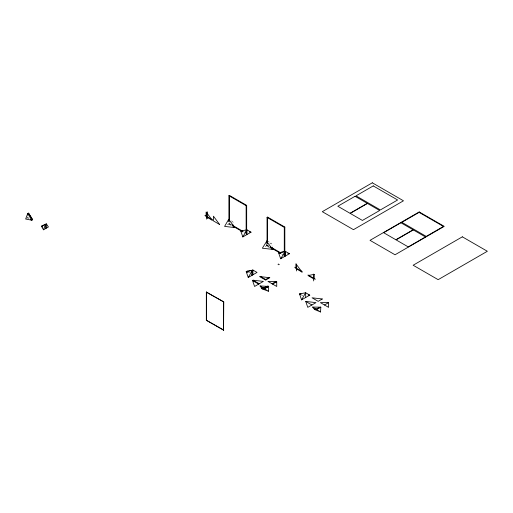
<?xml version="1.0" encoding="UTF-8"?>
<svg xmlns="http://www.w3.org/2000/svg" width="513" height="513" viewBox="0 0 513 513"><rect width="100%" height="100%" fill="white"/><g stroke="black" fill="none" stroke-linecap="round" stroke-linejoin="round"><path stroke-width="0.38" stroke-dasharray="2.56 1.92" d="M26.471 218.551L28.523 217.365M227.33 224.822L231.427 222.456M267.036 244.938L266.459 245.272L269.165 246.836M265.093 246.625L269.088 244.323M269.767 243.931L271.133 243.143L272.159 246.099M267.523 245.791L266.952 246.125L267.036 243.931M267.036 240.77L271.133 243.143M231.427 220.879L232.799 221.667L233.819 224.63M268.966 246.041L267.581 245.246L267.049 245.554L267.049 243.989M230.812 224.348L229.433 223.546L229.433 221.988M243.226 231.51L244.605 232.306M267.036 245.509L269.12 246.747M281.534 253.909L283.599 255.108M230.972 225.053L228.901 223.854L228.901 221.513M230.747 225.22L228.695 224.034L228.695 220.879M269.876 247.811L266.459 245.836L266.459 242.681M301.573 295.129L302.939 295.918M248.856 271.877L250.209 272.659M29.068 218.628L27.702 217.839L27.702 216.415"/><path stroke-width="0.77" d="M320.574 311.987L320.792 307.178L312.693 307.069L314.507 309.461L320.574 311.987L312.693 307.069M268.421 291.262L268.645 286.427L260.078 285.946L262.085 288.838L268.421 291.262L260.078 285.946M43.483 229.792L45.535 224.348L46.356 223.873L48.402 226.951L43.483 229.792L41.431 226.239L46.356 223.873L46.356 228.131M228.695 219.301L224.598 226.4L234.845 227.586L228.695 219.301L228.695 220.879M242.816 236.923L246.92 229.824L251.017 232.19L242.816 236.923L240.77 231.004L246.92 229.824L246.92 234.556M248.247 277.488L252.345 270.383L252.922 270.056L257.019 272.422L248.247 277.488L246.195 271.569L252.922 270.056L252.922 274.788L252.428 274.506L252.428 270.146L251.851 270.479L251.851 274.833L252.345 275.122L252.345 270.383L246.195 271.569L247.561 272.358M280.662 258.77L285.337 251.338L289.435 253.704L280.662 258.77L278.61 252.851L285.337 251.338L285.337 256.07L284.843 255.788L284.824 227.054L267.581 217.102L267.049 217.409L267.049 243.207M301.573 299.861L305.677 292.763L309.775 295.129L301.573 299.861L299.528 293.943L305.677 292.763L305.677 297.495M28.523 214.524L28.523 213.107L32.62 219.731L31.8 220.205L25.65 219.019L27.702 213.575L28.523 213.107L32.62 219.731L31.081 219.436M228.901 195.716L229.433 195.408L246.67 205.36L246.67 233.505L246.137 233.813L246.137 205.668L228.901 195.716L228.901 221.513M246.137 205.668L246.67 205.36M279.976 253.64L278.61 252.851L284.76 251.671L284.76 256.404L284.273 256.122L284.292 227.362L284.824 227.054M266.952 241.764L267.523 241.437L267.036 240.77L262.361 248.209L272.608 249.389L273.185 249.055L272.236 247.785M272.448 248.068L271.877 248.395L270.524 247.619M206.329 292.096L223.771 301.933L223.565 330.192L206.329 320.24L206.329 292.096L223.771 301.933M247.503 271.095L246.933 271.428L248.286 272.211M279.918 252.383L279.348 252.71L280.701 253.493M284.273 251.761L284.843 251.434M284.292 255.506L284.824 255.198M251.851 274.833L252.922 274.218M284.273 256.122L285.337 255.506M278.008 264.342L278.578 264.015M278.745 264.772L279.316 264.439M252.543 280.547L253.114 280.213L263.368 281.4L254.595 286.466L252.543 280.547L258.693 284.099M253.281 280.97L253.852 280.643M258.199 283.811L258.776 283.484M265.17 279.79L268.94 277.61M206.329 320.24L223.771 330.077M272.057 283.766L276.154 281.4L276.731 281.727L276.731 286.466L267.953 281.4L276.154 281.4M272.627 284.099L276.731 281.727M324.498 304.991L328.596 302.625L328.596 307.358L320.394 302.625L328.596 302.625M249.44 232.004L251.017 232.19M287.857 253.525L289.435 253.704M246.766 271.236L248.343 271.422M301.105 294.129L299.528 293.943L300.894 294.738M308.198 294.949L309.775 295.129M305.735 301.439L315.982 302.625L307.781 307.358L305.735 301.439L311.885 304.991M267.049 217.409L284.292 227.362M270.345 246.836L280.688 252.806M231.504 224.745L242.534 231.113M270.498 247.542L280.842 253.512M232.351 225.848L242.694 231.818M233.479 226.797L234.845 227.586M240.77 231.004L242.136 231.793M271.242 248.6L272.608 249.389L266.459 241.104L266.459 242.681M204.886 215.396L212.267 219.66M294.661 267.228L302.042 271.486M308.037 274.962L315.418 279.226M275.827 281.586L276.398 281.919M260.739 276.667L266.151 279.79M272.544 283.484L273.121 283.811M253.114 280.213L259.264 283.766M31.255 218.942L32.62 219.731M30.434 219.417L31.8 220.205L27.702 213.575L27.702 214.998M42.803 227.028L41.431 226.239L45.535 224.348L45.535 228.606M313.674 274.077L313.674 280.938M296.405 264.092L296.405 270.954M267.581 217.102L267.581 243.681M229.433 195.408L229.433 221.206M223.565 302.048L223.565 330.192M207.374 211.831L207.374 218.698M206.63 212.26L206.63 219.128M206.534 291.98L206.534 320.125M372.316 182.808L322.299 211.683L353.457 229.67L403.475 200.795L372.316 182.808M355.06 196.287L337.823 206.239L350.02 213.286L367.257 203.328L355.06 196.287M373.246 185.905L356.009 195.857L380.383 209.932L397.62 199.98L373.246 185.905M367.468 203.449L350.225 213.402L362.422 220.443L379.665 210.49L367.468 203.449M269.761 277.706L265.663 280.072L259.514 276.526L269.761 277.706M419.217 211.933L370.02 240.334L395.029 254.775L444.226 226.368L419.217 211.933M400.903 222.757L383.666 232.71L395.863 239.751L413.1 229.798L400.903 222.757M419.089 212.376L401.846 222.328L426.22 236.397L443.463 226.445L419.089 212.376M413.311 229.92L396.068 239.872L408.265 246.913L425.508 236.961L413.311 229.92M322.286 298.983L318.188 301.349L312.039 297.796L322.286 298.983M462.341 236.826L413.145 265.234L438.153 279.668L487.35 251.267L462.341 236.826M267.587 286.267L263.765 288.415L264.317 288.768L268.139 286.62L267.587 286.267M268.094 286.081L263.958 288.415L261.521 288.479L268.094 286.081M268.645 286.427L264.503 288.761L262.085 288.838L268.645 286.427M320.792 307.178L316.617 309.519L314.507 309.461L320.792 307.178M314.187 274.372L308.037 275.558L314.187 279.104L314.187 274.372M264.997 288.479L262.329 288.184L264.997 288.479M212.267 220.25L206.117 216.698L206.117 211.965L212.267 220.25M219.59 224.476L213.44 220.923L213.44 216.191L219.59 224.476M302.042 272.082L295.892 268.53L295.892 263.797L302.042 272.082"/></g></svg>
